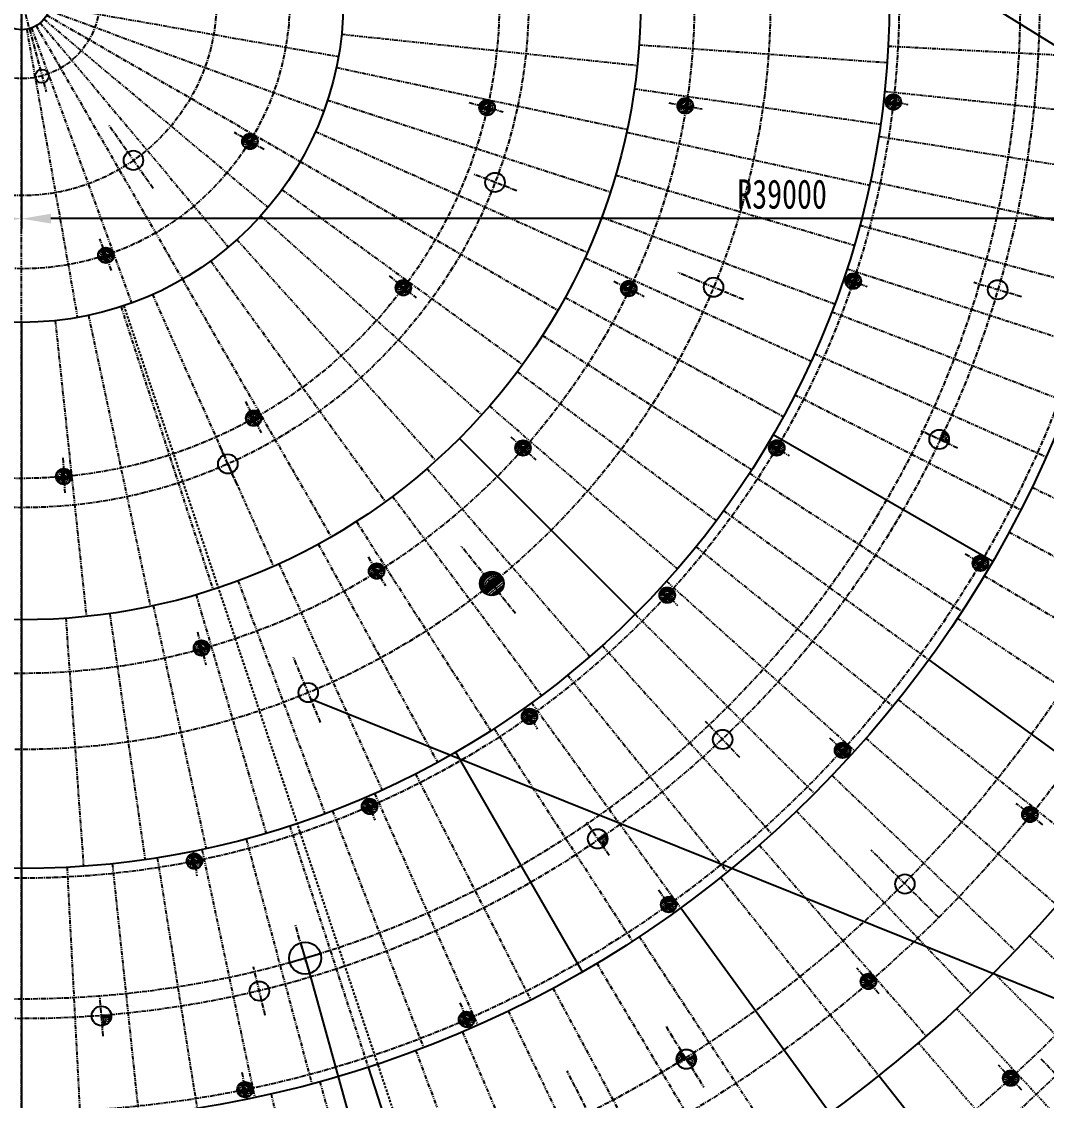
# Model space of a CAD drawing. Header units: inches. Extents: x 8 to 1207, y 9 to 860.
# Drawn here: x 345.6 to 450.7, y 174.7 to 285.3 of the extents above; entities that cross this region are included whole.
import ezdxf

# ---------------------------------------------------------------- set-up
doc = ezdxf.new("R2010")
doc.units = ezdxf.units.IN
doc.header["$MEASUREMENT"] = 0
for name, pattern in [('HIDDEN', [0.375, 0.25, -0.125]), ('LICENT1', [0.59, 0.5, -0.03, 0.03, -0.03]), ('LIDIVIDE', [0.65, 0.4, -0.05, 0.05, -0.05, 0.05, -0.05])]:
    doc.linetypes.add(name, pattern=pattern)
for name, color, linetype in [('1', 2, 'Continuous'), ('2', 1, 'Continuous'), ('3', 3, 'LICENT1')]:
    doc.layers.add(name, color=color, linetype=linetype)
doc.styles.add('HZ', font='NSimSun.ttf', dxfattribs={"width": 0.75})

msp = doc.modelspace()

# ---------------------------------------------------------------- linework, layer by layer
at = {"layer": '1', "linetype": 'Continuous'}
for p, q in [((345.56, 291.76), (345.56, 264.11)), ((554.79, 218.76), (443.01, 288.15)), ((345.56, 283.13), (345.56, 264.11)), ((498.55, 265.11), (348.56, 265.11)), ((375.21, 215.87), (501.99, 164.83)), ((374.99, 188.11), (402.63, 88.11))]:
    msp.add_line(p, q, dxfattribs=at)
at = {"layer": '1', "linetype": 'LIDIVIDE'}
for p, q in [((348.51, 286.95), (378.06, 281.74)), ((347.86, 285.54), (370.84, 266.26)), ((348.16, 285.97), (374.14, 270.97)), ((348.38, 286.44), (376.57, 276.18)), ((346.08, 284.51), (351.29, 254.97)), ((346.58, 284.65), (356.84, 256.46)), ((347.06, 284.87), (362.06, 258.89)), ((347.49, 285.17), (366.77, 262.19)), ((378.38, 284.02), (408.71, 280.83)), ((408.9, 282.94), (434.33, 281.12)), ((434.44, 282.81), (460.4, 281.45)), ((377.84, 280.61), (407.67, 274.27)), ((408.41, 278.43), (433.65, 274.8)), ((434.07, 278.17), (459.93, 275.45)), ((376.94, 277.27), (405.95, 267.85)), ((375.71, 274.05), (403.57, 261.64)), ((407.61, 273.97), (432.52, 268.55)), ((433.46, 273.55), (459.14, 269.48)), ((374.14, 270.97), (400.55, 255.72)), ((406.49, 269.58), (430.95, 262.39)), ((432.61, 268.96), (458.05, 263.56)), ((372.26, 268.07), (396.93, 250.14)), ((370.08, 265.39), (392.75, 244.98)), ((405.05, 265.28), (428.95, 256.37)), ((431.53, 264.43), (456.64, 257.7)), ((367.64, 262.95), (388.05, 240.28)), ((364.96, 260.77), (382.88, 236.1)), ((403.32, 261.09), (426.52, 250.5)), ((362.06, 258.89), (377.31, 232.48)), ((430.2, 259.97), (454.93, 251.93)), ((358.98, 257.32), (371.39, 229.46)), ((401.29, 257.04), (423.67, 244.82)), ((355.76, 256.08), (365.18, 227.08)), ((428.65, 255.57), (452.92, 246.26)), ((349.01, 254.65), (352.2, 224.32)), ((352.42, 255.19), (358.76, 225.36)), ((398.98, 253.14), (420.43, 239.35)), ((426.86, 251.27), (450.62, 240.69)), ((396.39, 249.41), (416.81, 234.13)), ((424.86, 247.06), (448.02, 235.26)), ((393.55, 245.89), (412.82, 229.19)), ((387.14, 239.48), (403.84, 220.21)), ((420.2, 239), (442.01, 224.84)), ((449.17, 237.57), (472.59, 226.29)), ((383.61, 236.63), (398.89, 216.22)), ((417.56, 235.16), (438.6, 219.87)), ((379.89, 234.05), (393.68, 212.6)), ((446.83, 232.97), (469.72, 220.65)), ((375.99, 231.74), (388.21, 209.36)), ((414.72, 231.46), (434.93, 215.1)), ((371.94, 229.71), (382.53, 206.51)), ((367.75, 227.97), (376.66, 204.08)), ((411.7, 227.92), (431.02, 210.52)), ((444.28, 228.49), (466.6, 215.15)), ((363.45, 226.54), (370.63, 202.07)), ((354.6, 224.62), (358.22, 199.37)), ((359.06, 225.42), (364.48, 200.5)), ((350.09, 224.13), (351.91, 198.7)), ((408.49, 224.54), (426.88, 206.15)), ((441.53, 224.12), (463.23, 209.79)), ((405.11, 221.33), (422.51, 202.01)), ((401.57, 218.3), (417.93, 198.1)), ((435.47, 215.77), (455.8, 199.56)), ((397.87, 215.47), (413.15, 194.43)), ((394.03, 212.83), (408.19, 191.02)), ((432.16, 211.81), (451.74, 194.7)), ((385.96, 208.17), (397.77, 185)), ((428.68, 208), (447.47, 190.03)), ((381.76, 206.16), (392.33, 182.41)), ((377.45, 204.38), (386.77, 180.11)), ((425.03, 204.35), (443, 185.55)), ((373.06, 202.82), (381.1, 178.1)), ((368.59, 201.5), (375.32, 176.39)), ((364.06, 200.41), (369.47, 174.98)), ((421.22, 200.87), (438.33, 181.29)), ((359.48, 199.56), (363.55, 173.88)), ((350.22, 198.59), (351.58, 172.63)), ((354.86, 198.96), (357.58, 173.1)), ((417.26, 197.56), (433.47, 177.23)), ((408.91, 191.49), (423.23, 169.79)), ((404.54, 188.75), (417.88, 166.43)), ((400.05, 186.2), (412.37, 163.31)), ((395.45, 183.86), (406.74, 160.43)), ((390.76, 181.72), (400.97, 157.82)), ((385.97, 179.8), (395.1, 155.46)), ((376.15, 176.61), (383.07, 151.55)), ((371.15, 175.35), (376.93, 150))]:
    msp.add_line(p, q, dxfattribs=at)
at = {"layer": '1', "linetype": 'LICENT1'}
for p, q in [((434.53, 277.74), (434.97, 277.19)), ((434.64, 277.8), (434.99, 277.37)), ((434.77, 277.84), (435.01, 277.54)), ((434.91, 277.86), (435.03, 277.72)), ((435.03, 277.72), (435.63, 276.97)), ((435.07, 277.86), (435.76, 277.01)), ((435.28, 277.8), (435.75, 277.22)), ((392.51, 276.64), (393.15, 275.85)), ((392.55, 276.79), (392.63, 276.7)), ((392.62, 276.91), (392.83, 276.64)), ((392.63, 276.7), (393.19, 276)), ((392.69, 277.02), (393.04, 276.59)), ((392.78, 277.11), (393.24, 276.53)), ((392.83, 276.64), (393.23, 276.15)), ((392.88, 277.18), (393.34, 276.62)), ((392.99, 277.24), (393.37, 276.77)), ((393.04, 276.59), (393.27, 276.31)), ((393.12, 277.28), (393.41, 276.93)), ((393.26, 277.3), (393.44, 277.08)), ((393.34, 276.62), (393.45, 276.48)), ((393.37, 276.77), (393.65, 276.42)), ((393.41, 276.93), (393.86, 276.37)), ((393.43, 277.29), (393.48, 277.24)), ((393.44, 277.08), (394.06, 276.31)), ((393.48, 277.24), (394.1, 276.47)), ((393.65, 277.22), (394.08, 276.69)), ((412.82, 276.63), (413.35, 275.92)), ((412.83, 276.82), (412.84, 276.82)), ((412.84, 276.82), (413.49, 275.94)), ((412.88, 276.97), (413.02, 276.78)), ((412.94, 277.1), (413.2, 276.75)), ((413.02, 277.2), (413.38, 276.72)), ((413.02, 276.78), (413.52, 276.11)), ((413.11, 277.29), (413.56, 276.69)), ((413.2, 276.75), (413.55, 276.28)), ((413.21, 277.36), (413.63, 276.8)), ((413.32, 277.42), (413.65, 276.98)), ((413.38, 276.72), (413.57, 276.46)), ((413.45, 277.46), (413.68, 277.15)), ((413.56, 276.69), (413.6, 276.63)), ((413.59, 277.48), (413.7, 277.33)), ((413.6, 276.63), (414.06, 276.01)), ((413.63, 276.8), (413.74, 276.65)), ((413.65, 276.98), (413.92, 276.62)), ((413.68, 277.15), (414.1, 276.59)), ((413.7, 277.33), (414.28, 276.56)), ((413.74, 276.65), (414.16, 276.09)), ((413.76, 277.46), (414.41, 276.59)), ((413.92, 276.62), (414.25, 276.18)), ((413.96, 277.4), (414.41, 276.81)), ((414.1, 276.59), (414.32, 276.29)), ((434.17, 277.18), (434.18, 277.18)), ((434.17, 276.99), (434.73, 276.3)), ((434.18, 277.18), (434.87, 276.32)), ((434.21, 277.34), (434.36, 277.15)), ((434.27, 277.46), (434.54, 277.12)), ((434.27, 276.66), (434.43, 276.47)), ((434.34, 277.57), (434.72, 277.1)), ((434.36, 277.15), (434.89, 276.5)), ((434.43, 277.66), (434.91, 277.07)), ((434.54, 277.12), (434.91, 276.67)), ((434.72, 277.1), (434.93, 276.84)), ((434.91, 277.07), (434.95, 277.02)), ((434.91, 276.67), (435.21, 276.3)), ((434.93, 276.84), (435.33, 276.35)), ((434.95, 277.02), (435.44, 276.42)), ((434.97, 277.19), (435.09, 277.05)), ((434.99, 277.37), (435.27, 277.02)), ((435.01, 277.54), (435.45, 277)), ((435.09, 277.05), (435.53, 276.5)), ((435.27, 277.02), (435.61, 276.6)), ((435.45, 277), (435.68, 276.71)), ((435.63, 276.97), (435.73, 276.85)), ((392.5, 276.45), (393.09, 275.73)), ((392.58, 276.16), (392.82, 275.87)), ((393.15, 275.85), (393.27, 275.7)), ((393.19, 276), (393.43, 275.71)), ((393.23, 276.15), (393.56, 275.75)), ((393.24, 276.53), (393.3, 276.46)), ((393.27, 276.31), (393.68, 275.8)), ((393.3, 276.46), (393.78, 275.86)), ((393.45, 276.48), (393.88, 275.95)), ((393.65, 276.42), (393.96, 276.05)), ((393.86, 276.37), (394.03, 276.16)), ((394.06, 276.31), (394.08, 276.3)), ((412.91, 276.3), (413.06, 276.1)), ((413.49, 275.94), (413.54, 275.88)), ((413.52, 276.11), (413.69, 275.88)), ((413.55, 276.28), (413.83, 275.91)), ((413.57, 276.46), (413.95, 275.95)), ((414.28, 276.56), (414.38, 276.43)), ((434.87, 276.32), (434.92, 276.27)), ((434.89, 276.5), (435.07, 276.27)), ((368.25, 273.36), (368.51, 272.37)), ((368.34, 273.51), (368.38, 273.37)), ((368.38, 273.37), (368.63, 272.43)), ((368.44, 273.62), (368.53, 273.28)), ((368.53, 273.28), (368.72, 272.58)), ((368.55, 273.7), (368.68, 273.19)), ((368.66, 273.76), (368.83, 273.11)), ((368.78, 273.8), (368.98, 273.04)), ((368.9, 273.82), (369.07, 273.19)), ((369.03, 273.82), (369.16, 273.34)), ((369.16, 273.34), (369.29, 272.84)), ((369.17, 273.8), (369.25, 273.49)), ((369.25, 273.49), (369.45, 272.75)), ((369.31, 273.75), (369.34, 273.65)), ((369.34, 273.65), (369.6, 272.66)), ((369.46, 273.66), (369.71, 272.72)), ((369.64, 273.46), (369.77, 272.98)), ((368.18, 273.13), (368.34, 272.54)), ((368.63, 272.43), (368.67, 272.29)), ((368.68, 273.19), (368.8, 272.73)), ((368.72, 272.58), (368.81, 272.24)), ((368.8, 272.73), (368.94, 272.23)), ((368.83, 273.11), (368.89, 272.89)), ((368.89, 272.89), (369.07, 272.23)), ((368.98, 273.04), (368.99, 273.02)), ((368.99, 273.02), (369.19, 272.25)), ((369.07, 273.19), (369.14, 272.93)), ((369.14, 272.93), (369.31, 272.3)), ((369.29, 272.84), (369.42, 272.36)), ((369.45, 272.75), (369.53, 272.45)), ((369.6, 272.66), (369.63, 272.56)), ((353.67, 261.94), (353.41, 261.39)), ((353.87, 262.08), (353.44, 261.15)), ((353.56, 261.12), (353.5, 260.99)), ((353.98, 262), (353.56, 261.12)), ((353.73, 261.18), (353.58, 260.86)), ((353.89, 261.24), (353.67, 260.76)), ((354.04, 261.84), (353.73, 261.18)), ((354.06, 261.3), (353.77, 260.68)), ((354.22, 261.34), (353.88, 260.62)), ((354.1, 261.67), (353.89, 261.24)), ((354.04, 262.13), (353.98, 262)), ((354.28, 261.17), (354, 260.58)), ((354.18, 262.15), (354.04, 261.84)), ((354.16, 261.5), (354.06, 261.3)), ((354.32, 262.14), (354.1, 261.67)), ((354.44, 262.12), (354.16, 261.5)), ((354.23, 261.36), (354.22, 261.34)), ((354.56, 262.07), (354.23, 261.36)), ((354.39, 261.42), (354.28, 261.17)), ((354.56, 261.48), (354.34, 261.01)), ((354.67, 262.01), (354.39, 261.42)), ((354.72, 261.54), (354.4, 260.84)), ((354.89, 261.6), (354.46, 260.67)), ((354.77, 261.93), (354.56, 261.48)), ((354.99, 261.52), (354.58, 260.64)), ((354.86, 261.82), (354.72, 261.54)), ((355.01, 261.26), (354.8, 260.8)), ((354.94, 261.7), (354.89, 261.6)), ((354.34, 261.01), (354.13, 260.56)), ((354.4, 260.84), (354.26, 260.55)), ((354.46, 260.67), (354.41, 260.58)), ((430.1, 258.98), (430.1, 258.97)), ((430.1, 258.97), (430.6, 258)), ((430.17, 259.12), (430.27, 258.91)), ((430.25, 259.24), (430.45, 258.85)), ((430.27, 258.91), (430.66, 258.16)), ((430.34, 259.33), (430.62, 258.79)), ((430.45, 259.4), (430.79, 258.72)), ((430.56, 259.45), (430.88, 258.83)), ((430.68, 259.49), (430.93, 259)), ((430.82, 259.5), (430.99, 259.16)), ((430.93, 259), (431.14, 258.6)), ((430.96, 259.5), (431.04, 259.33)), ((430.99, 259.16), (431.31, 258.54)), ((431.04, 259.33), (431.48, 258.47)), ((431.12, 259.46), (431.62, 258.48)), ((431.31, 259.36), (431.65, 258.7)), ((383.91, 258.02), (384.01, 257.65)), ((383.96, 258.31), (384.21, 257.41)), ((384.05, 258.48), (384.31, 257.5)), ((384.15, 258.6), (384.18, 258.49)), ((384.18, 258.49), (384.41, 257.62)), ((384.25, 258.69), (384.34, 258.35)), ((384.34, 258.35), (384.51, 257.74)), ((384.36, 258.75), (384.51, 258.22)), ((384.48, 258.8), (384.67, 258.09)), ((384.51, 258.22), (384.6, 257.87)), ((384.6, 258.82), (384.79, 258.12)), ((384.6, 257.87), (384.77, 257.23)), ((384.67, 258.09), (384.7, 257.99)), ((384.7, 257.99), (384.9, 257.25)), ((384.73, 258.83), (384.89, 258.25)), ((384.79, 258.12), (384.84, 257.95)), ((384.84, 257.95), (385.01, 257.29)), ((384.86, 258.82), (384.98, 258.37)), ((384.89, 258.25), (385, 257.82)), ((384.98, 258.37), (385.17, 257.68)), ((385, 258.78), (385.08, 258.5)), ((385, 257.82), (385.13, 257.35)), ((385.08, 258.5), (385.33, 257.55)), ((385.15, 258.7), (385.17, 258.63)), ((385.17, 258.63), (385.43, 257.67)), ((385.32, 258.55), (385.5, 257.89)), ((407.04, 258.12), (407.35, 257.29)), ((407.04, 257.78), (407.12, 257.55)), ((407.11, 258.3), (407.11, 258.29)), ((407.11, 258.29), (407.49, 257.27)), ((407.19, 258.43), (407.28, 258.21)), ((407.28, 258.21), (407.57, 257.42)), ((407.29, 258.54), (407.44, 258.13)), ((407.39, 258.61), (407.6, 258.05)), ((407.44, 258.13), (407.64, 257.58)), ((407.5, 258.67), (407.77, 257.97)), ((407.6, 258.05), (407.72, 257.74)), ((407.62, 258.71), (407.87, 258.06)), ((407.75, 258.74), (407.94, 258.22)), ((407.77, 257.97), (407.79, 257.9)), ((407.79, 257.9), (408.06, 257.18)), ((407.87, 258.06), (407.93, 257.88)), ((407.88, 258.74), (408.01, 258.38)), ((407.93, 257.88), (408.18, 257.22)), ((407.94, 258.22), (408.09, 257.8)), ((408.01, 258.38), (408.26, 257.72)), ((408.02, 258.71), (408.09, 258.54)), ((408.09, 258.54), (408.42, 257.64)), ((408.09, 257.8), (408.29, 257.29)), ((408.18, 258.65), (408.56, 257.63)), ((408.36, 258.53), (408.61, 257.84)), ((430.05, 258.8), (430.46, 258.01)), ((430.09, 258.46), (430.2, 258.23)), ((430.45, 258.85), (430.71, 258.33)), ((430.6, 258), (430.63, 257.93)), ((430.62, 258.79), (430.77, 258.5)), ((430.66, 258.16), (430.79, 257.91)), ((430.71, 258.33), (430.93, 257.91)), ((430.77, 258.5), (431.06, 257.93)), ((430.79, 258.72), (430.82, 258.66)), ((430.82, 258.66), (431.17, 257.97)), ((430.88, 258.83), (430.96, 258.66)), ((430.96, 258.66), (431.28, 258.03)), ((431.14, 258.6), (431.38, 258.11)), ((431.31, 258.54), (431.48, 258.21)), ((431.48, 258.47), (431.55, 258.33)), ((384.31, 257.5), (384.36, 257.31)), ((384.41, 257.62), (384.51, 257.26)), ((384.51, 257.74), (384.64, 257.23)), ((385.17, 257.68), (385.24, 257.43)), ((385.33, 257.55), (385.34, 257.53)), ((407.49, 257.27), (407.52, 257.2)), ((407.57, 257.42), (407.67, 257.15)), ((407.64, 257.58), (407.81, 257.14)), ((407.72, 257.74), (407.94, 257.15)), ((408.26, 257.72), (408.39, 257.37)), ((408.42, 257.64), (408.48, 257.49)), ((368.62, 244.96), (368.56, 244.58)), ((368.78, 245.21), (368.64, 244.29)), ((368.93, 245.33), (368.77, 244.32)), ((369.05, 245.28), (368.91, 244.4)), ((369.07, 245.4), (369.05, 245.28)), ((369.15, 245.1), (369.05, 244.47)), ((369.19, 244.55), (369.08, 243.9)), ((369.2, 245.43), (369.15, 245.1)), ((369.24, 244.91), (369.19, 244.55)), ((369.32, 244.62), (369.2, 243.86)), ((369.33, 245.45), (369.24, 244.91)), ((369.34, 244.72), (369.32, 244.62)), ((369.44, 244.53), (369.33, 243.85)), ((369.45, 245.44), (369.34, 244.72)), ((369.46, 244.7), (369.44, 244.53)), ((369.58, 245.42), (369.46, 244.7)), ((369.6, 244.78), (369.53, 244.34)), ((369.7, 245.37), (369.6, 244.78)), ((369.74, 244.85), (369.63, 244.15)), ((369.88, 244.93), (369.73, 243.96)), ((369.81, 245.31), (369.74, 244.85)), ((370.02, 245.01), (369.86, 244.03)), ((369.92, 245.21), (369.88, 244.93)), ((370.03, 245.08), (370.02, 245.01)), ((370.12, 244.87), (370.02, 244.2)), ((368.77, 244.32), (368.74, 244.14)), ((368.91, 244.4), (368.85, 244.03)), ((369.05, 244.47), (368.97, 243.95)), ((369.53, 244.34), (369.46, 243.86)), ((369.63, 244.15), (369.59, 243.88)), ((369.73, 243.96), (369.72, 243.94)), ((396.64, 242.32), (396.67, 241.88)), ((396.76, 242.36), (396.8, 241.76)), ((396.88, 242.39), (396.93, 241.63)), ((397.01, 242.39), (397.06, 241.7)), ((397.13, 242.38), (397.17, 241.83)), ((397.26, 242.34), (397.29, 241.96)), ((422.64, 242.31), (422.8, 241.73)), ((422.76, 242.36), (422.95, 241.63)), ((422.88, 242.39), (423.06, 241.71)), ((423.01, 242.4), (423.15, 241.87)), ((423.14, 242.39), (423.24, 242.02)), ((423.28, 242.35), (423.33, 242.17)), ((439.67, 242.58), (439.71, 242.45)), ((439.75, 242.74), (439.87, 242.37)), ((439.83, 242.91), (440.02, 242.3)), ((439.9, 243.07), (440.18, 242.22)), ((439.98, 243.24), (440.33, 242.15)), ((440.06, 243.39), (440.49, 242.08)), ((440.22, 243.3), (440.6, 242.14)), ((440.41, 243.14), (440.65, 242.38)), ((396.18, 241.66), (396.2, 241.41)), ((396.28, 241.99), (396.35, 241.1)), ((396.4, 242.14), (396.4, 242.13)), ((396.4, 242.13), (396.48, 241.04)), ((396.52, 242.25), (396.53, 242.01)), ((396.53, 242.01), (396.59, 241.17)), ((396.67, 241.88), (396.71, 241.3)), ((396.71, 241.3), (396.74, 240.83)), ((396.8, 241.76), (396.82, 241.43)), ((396.82, 241.43), (396.87, 240.8)), ((396.93, 241.63), (396.94, 241.56)), ((396.94, 241.56), (396.99, 240.79)), ((397.06, 241.7), (397.07, 241.51)), ((397.07, 241.51), (397.12, 240.81)), ((397.17, 241.83), (397.2, 241.38)), ((397.2, 241.38), (397.24, 240.84)), ((397.29, 241.96), (397.34, 241.26)), ((397.34, 241.26), (397.36, 240.89)), ((397.39, 242.28), (397.4, 242.09)), ((397.4, 242.09), (397.47, 241.13)), ((397.52, 242.18), (397.6, 241.09)), ((397.66, 242.01), (397.71, 241.28)), ((422.21, 241.51), (422.27, 241.28)), ((422.25, 241.86), (422.48, 241)), ((422.33, 242.03), (422.33, 242.02)), ((422.33, 242.02), (422.61, 240.96)), ((422.42, 242.15), (422.49, 241.92)), ((422.49, 241.92), (422.7, 241.11)), ((422.53, 242.24), (422.64, 241.83)), ((422.64, 241.83), (422.79, 241.26)), ((422.79, 241.26), (422.92, 240.8)), ((422.8, 241.73), (422.88, 241.41)), ((422.88, 241.41), (423.05, 240.8)), ((422.95, 241.63), (422.97, 241.56)), ((422.97, 241.56), (423.17, 240.82)), ((423.06, 241.71), (423.11, 241.53)), ((423.11, 241.53), (423.29, 240.85)), ((423.15, 241.87), (423.26, 241.44)), ((423.24, 242.02), (423.42, 241.34)), ((423.26, 241.44), (423.41, 240.91)), ((423.33, 242.17), (423.57, 241.24)), ((423.42, 241.34), (423.51, 240.98)), ((423.43, 242.28), (423.71, 241.22)), ((423.57, 241.24), (423.62, 241.09)), ((423.59, 242.14), (423.78, 241.43)), ((396.48, 241.04), (396.48, 240.97)), ((396.59, 241.17), (396.61, 240.88)), ((397.47, 241.13), (397.48, 240.97)), ((422.61, 240.96), (422.63, 240.89)), ((422.7, 241.11), (422.78, 240.83)), ((349.59, 239.42), (349.08, 238.64)), ((349.34, 239.26), (349.13, 238.93)), ((349.77, 239.46), (349.22, 238.61)), ((349.86, 239.38), (349.37, 238.62)), ((349.87, 239.16), (349.53, 238.64)), ((349.92, 239.47), (349.86, 239.38)), ((350.06, 239.45), (349.87, 239.16)), ((350.18, 239.41), (349.88, 238.95)), ((350.3, 239.36), (349.89, 238.74)), ((350.4, 239.28), (350, 238.67)), ((350.49, 239.2), (350.16, 238.69)), ((350.57, 239.09), (350.32, 238.7)), ((349.22, 238.61), (349.11, 238.45)), ((349.37, 238.62), (349.17, 238.31)), ((349.53, 238.64), (349.24, 238.19)), ((349.69, 238.65), (349.33, 238.1)), ((349.84, 238.66), (349.42, 238.02)), ((349.91, 238.53), (349.53, 237.95)), ((349.92, 238.31), (349.65, 237.91)), ((349.88, 238.95), (349.69, 238.65)), ((349.93, 238.1), (349.78, 237.88)), ((349.89, 238.74), (349.84, 238.66)), ((350, 238.67), (349.91, 238.53)), ((350.16, 238.69), (349.92, 238.31)), ((350.32, 238.7), (349.93, 238.1)), ((349.94, 237.89), (349.93, 237.87)), ((350.48, 238.72), (349.94, 237.89)), ((350.64, 238.73), (350.1, 237.9)), ((350.68, 238.57), (350.3, 237.99)), ((350.63, 238.96), (350.48, 238.72)), ((350.67, 238.79), (350.64, 238.73)), ((443.22, 230.2), (443.22, 230.19)), ((443.22, 230.19), (443.5, 229.13)), ((443.31, 230.33), (443.37, 230.1)), ((443.42, 230.42), (443.53, 230)), ((443.53, 230.49), (443.68, 229.9)), ((443.64, 230.53), (443.84, 229.8)), ((443.77, 230.56), (443.95, 229.89)), ((443.89, 230.57), (444.04, 230.04)), ((444.03, 230.56), (444.12, 230.19)), ((444.12, 230.19), (444.31, 229.51)), ((444.16, 230.52), (444.21, 230.34)), ((444.21, 230.34), (444.46, 229.42)), ((444.31, 230.45), (444.6, 229.4)), ((444.48, 230.31), (444.67, 229.6)), ((381.22, 229.25), (381.17, 229.01)), ((381.42, 229.54), (381.23, 228.67)), ((381.57, 229.65), (381.33, 228.58)), ((381.66, 229.49), (381.48, 228.67)), ((381.57, 229.66), (381.57, 229.65)), ((381.75, 229.33), (381.63, 228.76)), ((381.71, 229.72), (381.66, 229.49)), ((381.85, 229.76), (381.75, 229.33)), ((381.85, 229.17), (381.78, 228.85)), ((381.98, 229.77), (381.85, 229.17)), ((381.94, 229.02), (381.93, 228.95)), ((382.1, 229.75), (381.94, 229.02)), ((382.07, 229.04), (382.03, 228.86)), ((382.22, 229.72), (382.07, 229.04)), ((382.22, 229.14), (382.13, 228.7)), ((382.34, 229.68), (382.22, 229.14)), ((382.37, 229.23), (382.22, 228.54)), ((382.52, 229.33), (382.32, 228.39)), ((382.45, 229.6), (382.37, 229.23)), ((382.66, 229.37), (382.43, 228.31)), ((382.56, 229.51), (382.52, 229.33)), ((382.74, 229.18), (382.59, 228.45)), ((443.1, 229.69), (443.16, 229.45)), ((443.13, 230.03), (443.36, 229.17)), ((443.37, 230.1), (443.59, 229.28)), ((443.5, 229.13), (443.52, 229.06)), ((443.53, 230), (443.68, 229.43)), ((443.59, 229.28), (443.67, 229.01)), ((443.68, 229.9), (443.77, 229.59)), ((443.68, 229.43), (443.8, 228.98)), ((443.77, 229.59), (443.93, 228.97)), ((443.84, 229.8), (443.86, 229.74)), ((443.86, 229.74), (444.06, 228.99)), ((443.95, 229.89), (444, 229.71)), ((444, 229.71), (444.18, 229.03)), ((444.04, 230.04), (444.15, 229.61)), ((444.15, 229.61), (444.29, 229.08)), ((444.31, 229.51), (444.4, 229.16)), ((444.46, 229.42), (444.5, 229.26)), ((381.33, 228.58), (381.32, 228.5)), ((381.48, 228.67), (381.42, 228.39)), ((381.63, 228.76), (381.53, 228.3)), ((381.78, 228.85), (381.64, 228.24)), ((381.93, 228.95), (381.76, 228.19)), ((382.03, 228.86), (381.88, 228.17)), ((382.13, 228.7), (382.01, 228.17)), ((382.22, 228.54), (382.14, 228.18)), ((382.32, 228.39), (382.28, 228.23)), ((392.59, 227.96), (393.27, 227.29)), ((392.61, 228.06), (393.33, 227.34)), ((392.65, 228.15), (393.4, 227.39)), ((392.68, 228.24), (393.47, 227.45)), ((392.73, 228.32), (393.54, 227.5)), ((392.78, 228.39), (393.61, 227.56)), ((392.83, 228.47), (393.68, 227.61)), ((392.89, 228.53), (393.75, 227.67)), ((392.95, 228.59), (393.53, 228.01)), ((393.01, 228.65), (393.02, 228.65)), ((393.02, 228.65), (393.88, 227.78)), ((393.08, 228.7), (393.95, 227.84)), ((393.16, 228.75), (394.02, 227.89)), ((393.24, 228.8), (394.09, 227.95)), ((393.33, 228.83), (394.16, 228)), ((393.42, 228.87), (394.23, 228.06)), ((393.51, 228.89), (394.29, 228.11)), ((393.53, 228.01), (393.82, 227.72)), ((393.62, 228.91), (394.36, 228.17)), ((393.73, 228.92), (394.43, 228.23)), ((393.86, 228.92), (394.5, 228.28)), ((394, 228.9), (394.56, 228.34)), ((394.09, 227.95), (394.88, 227.15)), ((394.16, 228.86), (394.63, 228.4)), ((394.16, 228), (394.92, 227.24)), ((394.23, 228.06), (394.95, 227.33)), ((394.29, 228.11), (394.98, 227.43)), ((394.36, 228.17), (395, 227.53)), ((394.39, 228.76), (394.7, 228.45)), ((394.43, 228.23), (395.01, 227.65)), ((394.5, 228.28), (395.01, 227.77)), ((394.56, 228.34), (394.99, 227.91)), ((394.63, 228.4), (394.95, 228.08)), ((394.7, 228.45), (394.85, 228.3)), ((392.56, 227.74), (393.13, 227.18)), ((392.56, 227.62), (393.06, 227.12)), ((392.57, 227.86), (393.2, 227.23)), ((392.58, 227.48), (392.99, 227.07)), ((392.62, 227.31), (392.92, 227.01)), ((392.72, 227.09), (392.85, 226.96)), ((392.85, 226.96), (393.17, 226.63)), ((392.92, 227.01), (393.4, 226.53)), ((392.99, 227.07), (393.56, 226.49)), ((393.06, 227.12), (393.7, 226.48)), ((393.13, 227.18), (393.83, 226.47)), ((393.2, 227.23), (393.94, 226.48)), ((393.27, 227.29), (394.05, 226.5)), ((393.33, 227.34), (394.15, 226.53)), ((393.4, 227.39), (394.24, 226.56)), ((393.47, 227.45), (394.32, 226.6)), ((393.54, 227.5), (394.4, 226.64)), ((393.61, 227.56), (394.48, 226.69)), ((393.68, 227.61), (394.55, 226.74)), ((393.75, 227.67), (394.05, 227.37)), ((393.82, 227.72), (394.68, 226.86)), ((393.88, 227.78), (394.74, 226.93)), ((393.95, 227.84), (394.79, 227)), ((394.02, 227.89), (394.84, 227.07)), ((394.05, 227.37), (394.62, 226.8)), ((411.09, 226.91), (411.13, 226.02)), ((411.2, 227.06), (411.2, 227.05)), ((411.2, 227.05), (411.26, 225.96)), ((411.32, 227.16), (411.34, 226.92)), ((411.34, 226.92), (411.38, 226.08)), ((411.44, 227.23), (411.47, 226.8)), ((411.57, 227.27), (411.6, 226.67)), ((411.69, 227.3), (411.73, 226.54)), ((411.82, 227.3), (411.85, 226.6)), ((411.94, 227.28), (411.97, 226.73)), ((412.07, 227.24), (412.09, 226.86)), ((412.09, 226.86), (412.13, 226.16)), ((412.2, 227.18), (412.21, 226.99)), ((412.21, 226.99), (412.26, 226.03)), ((412.33, 227.08), (412.39, 225.99)), ((412.46, 226.91), (412.5, 226.17)), ((410.98, 226.58), (410.99, 226.34)), ((411.26, 225.96), (411.26, 225.88)), ((411.38, 226.08), (411.39, 225.8)), ((411.47, 226.8), (411.5, 226.21)), ((411.5, 226.21), (411.52, 225.74)), ((411.6, 226.67), (411.62, 226.34)), ((411.62, 226.34), (411.65, 225.71)), ((411.73, 226.54), (411.73, 226.47)), ((411.73, 226.47), (411.78, 225.7)), ((411.85, 226.6), (411.86, 226.41)), ((411.86, 226.41), (411.9, 225.71)), ((411.97, 226.73), (411.99, 226.29)), ((411.99, 226.29), (412.02, 225.74)), ((412.13, 226.16), (412.15, 225.79)), ((412.26, 226.03), (412.27, 225.87)), ((363.64, 221.79), (363.22, 221.01)), ((363.38, 221.56), (363.26, 221.35)), ((363.82, 221.84), (363.29, 220.88)), ((363.86, 221.67), (363.46, 220.93)), ((363.91, 221.49), (363.63, 220.98)), ((363.95, 221.31), (363.8, 221.02)), ((363.82, 221.85), (363.82, 221.84)), ((363.98, 221.88), (363.86, 221.67)), ((364.12, 221.87), (363.91, 221.49)), ((364.24, 221.84), (363.95, 221.31)), ((364.36, 221.8), (364, 221.13)), ((364.47, 221.73), (364.13, 221.12)), ((364.64, 221.27), (364.18, 220.42)), ((364.79, 221.28), (364.26, 220.32)), ((364.57, 221.65), (364.3, 221.17)), ((364.66, 221.55), (364.47, 221.22)), ((364.73, 221.43), (364.64, 221.27)), ((363.29, 220.88), (363.26, 220.82)), ((363.46, 220.93), (363.32, 220.68)), ((363.63, 220.98), (363.4, 220.56)), ((363.8, 221.02), (363.49, 220.47)), ((363.97, 221.07), (363.6, 220.39)), ((364.04, 220.96), (363.71, 220.34)), ((364.09, 220.78), (363.83, 220.3)), ((364.14, 220.6), (363.96, 220.28)), ((364, 221.13), (363.97, 221.07)), ((364.13, 221.12), (364.04, 220.96)), ((364.3, 221.17), (364.09, 220.78)), ((364.18, 220.42), (364.1, 220.28)), ((364.47, 221.22), (364.14, 220.6)), ((364.81, 221.06), (364.46, 220.41)), ((397.21, 214.72), (397.04, 213.64)), ((397.21, 214.73), (397.21, 214.72)), ((397.35, 214.81), (397.31, 214.57)), ((397.48, 214.85), (397.41, 214.42)), ((397.61, 214.86), (397.52, 214.27)), ((397.74, 214.86), (397.62, 214.12)), ((397.86, 214.84), (397.75, 214.15)), ((397.98, 214.8), (397.89, 214.25)), ((398.09, 214.73), (398.04, 214.35)), ((398.21, 214.64), (398.18, 214.46)), ((396.89, 214.31), (396.85, 214.07)), ((397.06, 214.61), (396.92, 213.73)), ((397.04, 213.64), (397.02, 213.57)), ((397.18, 213.74), (397.13, 213.46)), ((397.31, 214.57), (397.18, 213.74)), ((397.32, 213.84), (397.25, 213.38)), ((397.41, 214.42), (397.32, 213.84)), ((397.46, 213.94), (397.36, 213.32)), ((397.52, 214.27), (397.46, 213.94)), ((397.61, 214.05), (397.49, 213.28)), ((397.62, 214.12), (397.61, 214.05)), ((397.72, 213.96), (397.61, 213.27)), ((397.75, 214.15), (397.72, 213.96)), ((397.82, 213.81), (397.74, 213.27)), ((397.89, 214.25), (397.82, 213.81)), ((397.93, 213.66), (397.87, 213.3)), ((398.04, 214.35), (397.93, 213.66)), ((398.18, 214.46), (398.03, 213.51)), ((398.31, 214.51), (398.14, 213.44)), ((398.41, 214.32), (398.29, 213.59)), ((398.03, 213.51), (398, 213.35)), ((429.42, 211.32), (429.44, 210.89)), ((429.54, 211.36), (429.57, 210.76)), ((429.66, 211.39), (429.7, 210.63)), ((429.79, 211.39), (429.83, 210.69)), ((429.91, 211.37), (429.94, 210.82)), ((430.04, 211.33), (430.06, 210.95)), ((428.95, 210.67), (428.96, 210.42)), ((429.06, 211), (429.1, 210.11)), ((429.18, 211.15), (429.18, 211.14)), ((429.18, 211.14), (429.23, 210.05)), ((429.3, 211.25), (429.31, 211.01)), ((429.31, 211.01), (429.35, 210.17)), ((429.44, 210.89), (429.47, 210.3)), ((429.47, 210.3), (429.5, 209.83)), ((429.57, 210.76), (429.59, 210.43)), ((429.59, 210.43), (429.62, 209.8)), ((429.7, 210.63), (429.71, 210.56)), ((429.71, 210.56), (429.75, 209.79)), ((429.83, 210.69), (429.84, 210.5)), ((429.84, 210.5), (429.87, 209.8)), ((429.94, 210.82), (429.97, 210.38)), ((429.97, 210.38), (430, 209.83)), ((430.06, 210.95), (430.1, 210.25)), ((430.1, 210.25), (430.12, 209.88)), ((430.17, 211.27), (430.18, 211.08)), ((430.18, 211.08), (430.23, 210.12)), ((430.3, 211.17), (430.36, 210.07)), ((430.44, 211), (430.47, 210.26)), ((429.23, 210.05), (429.24, 209.97)), ((429.35, 210.17), (429.37, 209.88)), ((430.23, 210.12), (430.24, 209.96)), ((380.79, 205.49), (380.47, 204.66)), ((380.56, 205.24), (380.47, 205.01)), ((380.95, 205.57), (380.56, 204.55)), ((380.88, 204.69), (380.71, 204.25)), ((381.02, 205.4), (380.72, 204.62)), ((381.04, 204.76), (380.82, 204.17)), ((381.09, 205.23), (380.88, 204.69)), ((381.2, 204.83), (380.93, 204.11)), ((380.96, 205.58), (380.95, 205.57)), ((381.11, 205.63), (381.02, 205.4)), ((381.16, 205.06), (381.04, 204.76)), ((381.3, 204.72), (381.04, 204.07)), ((381.25, 205.64), (381.09, 205.23)), ((381.38, 205.63), (381.16, 205.06)), ((381.23, 204.89), (381.2, 204.83)), ((381.5, 205.6), (381.23, 204.89)), ((381.36, 204.9), (381.3, 204.72)), ((381.62, 205.55), (381.36, 204.9)), ((381.53, 204.97), (381.37, 204.55)), ((381.69, 205.04), (381.43, 204.38)), ((381.85, 205.11), (381.5, 204.21)), ((381.72, 205.48), (381.53, 204.97)), ((381.99, 205.14), (381.6, 204.12)), ((381.82, 205.4), (381.69, 205.04)), ((382.05, 204.93), (381.78, 204.24)), ((381.91, 205.29), (381.85, 205.11)), ((448.53, 204.69), (448.57, 204.34)), ((448.65, 204.75), (448.71, 204.23)), ((448.77, 204.79), (448.85, 204.12)), ((448.9, 204.81), (448.98, 204.03)), ((449.02, 204.82), (449.09, 204.16)), ((449.15, 204.8), (449.2, 204.3)), ((449.28, 204.76), (449.32, 204.44)), ((449.41, 204.69), (449.43, 204.58)), ((380.56, 204.55), (380.54, 204.48)), ((380.72, 204.62), (380.62, 204.35)), ((381.37, 204.55), (381.17, 204.04)), ((381.43, 204.38), (381.3, 204.04)), ((381.5, 204.21), (381.45, 204.06)), ((448.21, 204.24), (448.27, 203.64)), ((448.31, 204.46), (448.42, 203.44)), ((448.42, 204.59), (448.43, 204.45)), ((448.43, 204.45), (448.54, 203.49)), ((448.57, 204.34), (448.65, 203.62)), ((448.65, 203.62), (448.69, 203.27)), ((448.71, 204.23), (448.76, 203.76)), ((448.76, 203.76), (448.82, 203.23)), ((448.85, 204.12), (448.87, 203.89)), ((448.87, 203.89), (448.94, 203.22)), ((448.98, 204.03), (448.98, 204.01)), ((448.98, 204.01), (449.07, 203.22)), ((449.09, 204.16), (449.12, 203.9)), ((449.12, 203.9), (449.19, 203.25)), ((449.2, 204.3), (449.26, 203.79)), ((449.26, 203.79), (449.31, 203.29)), ((449.32, 204.44), (449.4, 203.68)), ((449.4, 203.68), (449.43, 203.36)), ((449.43, 204.58), (449.53, 203.57)), ((449.53, 203.57), (449.55, 203.46)), ((449.55, 204.57), (449.66, 203.6)), ((449.7, 204.35), (449.76, 203.85)), ((448.54, 203.49), (448.55, 203.34)), ((404.7, 201.6), (404.67, 201.46)), ((404.85, 201.7), (404.77, 201.32)), ((405, 201.8), (404.87, 201.18)), ((405.15, 201.91), (404.96, 201.03)), ((405.3, 202.01), (405.06, 200.89)), ((405.45, 202.1), (405.16, 200.75)), ((405.54, 201.94), (405.29, 200.75)), ((405.62, 201.71), (405.45, 200.93)), ((362.98, 199.96), (362.49, 199.21)), ((363.15, 200), (362.56, 199.09)), ((362.7, 199.76), (362.56, 199.55)), ((362.9, 199.15), (362.64, 198.76)), ((363.19, 199.82), (362.73, 199.12)), ((363.07, 199.19), (362.73, 198.66)), ((363.24, 199.22), (362.82, 198.58)), ((363.22, 199.64), (362.9, 199.15)), ((363.25, 199.46), (363.07, 199.19)), ((363.16, 200.01), (363.15, 200)), ((363.32, 200.02), (363.19, 199.82)), ((363.45, 200.01), (363.22, 199.64)), ((363.28, 199.28), (363.24, 199.22)), ((363.58, 199.97), (363.25, 199.46)), ((363.69, 199.92), (363.28, 199.28)), ((363.41, 199.26), (363.31, 199.1)), ((363.59, 199.29), (363.34, 198.92)), ((363.76, 199.33), (363.38, 198.74)), ((363.8, 199.85), (363.41, 199.26)), ((363.93, 199.37), (363.41, 198.56)), ((364.08, 199.36), (363.48, 198.45)), ((363.89, 199.76), (363.59, 199.29)), ((364.09, 199.15), (363.69, 198.53)), ((363.97, 199.65), (363.76, 199.33)), ((364.03, 199.52), (363.93, 199.37)), ((362.56, 199.09), (362.52, 199.02)), ((362.73, 199.12), (362.57, 198.88)), ((363.31, 199.1), (362.93, 198.51)), ((363.34, 198.92), (363.05, 198.46)), ((363.38, 198.74), (363.18, 198.43)), ((363.41, 198.56), (363.32, 198.42)), ((411.16, 195.01), (411.12, 194.77)), ((411.33, 195.31), (411.2, 194.43)), ((411.48, 195.42), (411.31, 194.34)), ((411.58, 195.27), (411.45, 194.44)), ((411.48, 195.43), (411.48, 195.42)), ((411.62, 195.51), (411.58, 195.27)), ((411.68, 195.12), (411.59, 194.54)), ((411.75, 195.55), (411.68, 195.12)), ((411.79, 194.97), (411.74, 194.64)), ((411.88, 194.75), (411.76, 193.98)), ((411.88, 195.56), (411.79, 194.97)), ((411.89, 194.81), (411.88, 194.75)), ((412.01, 195.56), (411.89, 194.81)), ((412.02, 194.85), (411.99, 194.66)), ((412.13, 195.54), (412.02, 194.85)), ((412.16, 194.95), (412.09, 194.51)), ((412.25, 195.5), (412.16, 194.95)), ((412.31, 195.05), (412.2, 194.36)), ((412.45, 195.16), (412.3, 194.21)), ((412.37, 195.43), (412.31, 195.05)), ((412.58, 195.21), (412.41, 194.13)), ((412.48, 195.34), (412.45, 195.16)), ((412.68, 195.02), (412.57, 194.29)), ((411.31, 194.34), (411.3, 194.27)), ((411.45, 194.44), (411.4, 194.16)), ((411.59, 194.54), (411.52, 194.07)), ((411.74, 194.64), (411.64, 194.02)), ((411.99, 194.66), (411.88, 193.97)), ((412.09, 194.51), (412.01, 193.97)), ((412.2, 194.36), (412.14, 194)), ((412.3, 194.21), (412.27, 194.05)), ((431.69, 187.25), (431.64, 186.64)), ((431.83, 187.45), (431.75, 186.43)), ((431.95, 187.42), (431.88, 186.45)), ((431.96, 187.56), (431.95, 187.42)), ((432.07, 187.28), (432.01, 186.56)), ((432.09, 187.63), (432.07, 187.28)), ((432.18, 187.15), (432.15, 186.67)), ((432.22, 187.67), (432.18, 187.15)), ((432.3, 187.02), (432.28, 186.79)), ((432.35, 187.69), (432.3, 187.02)), ((432.47, 187.69), (432.41, 186.9)), ((432.55, 187.02), (432.53, 186.75)), ((432.6, 187.67), (432.55, 187.02)), ((432.68, 187.13), (432.64, 186.62)), ((432.72, 187.63), (432.68, 187.13)), ((432.82, 187.25), (432.76, 186.48)), ((432.84, 187.57), (432.82, 187.25)), ((432.95, 187.36), (432.88, 186.35)), ((432.96, 187.47), (432.95, 187.36)), ((433.07, 187.33), (433, 186.36)), ((433.18, 187.09), (433.14, 186.59)), ((431.88, 186.45), (431.87, 186.3)), ((432.01, 186.56), (431.99, 186.21)), ((432.15, 186.67), (432.11, 186.15)), ((432.28, 186.79), (432.23, 186.11)), ((432.41, 186.88), (432.36, 186.1)), ((432.41, 186.9), (432.41, 186.88)), ((432.53, 186.75), (432.48, 186.1)), ((432.64, 186.62), (432.61, 186.12)), ((432.76, 186.48), (432.74, 186.17)), ((432.88, 186.35), (432.87, 186.24)), ((390.9, 183.73), (390.51, 182.71)), ((390.9, 183.74), (390.9, 183.73)), ((391.06, 183.78), (390.97, 183.56)), ((391.19, 183.79), (391.04, 183.39)), ((391.32, 183.78), (391.11, 183.22)), ((391.45, 183.75), (391.18, 183.05)), ((391.56, 183.71), (391.31, 183.05)), ((353.85, 183.4), (353.76, 183.3)), ((354.03, 183.41), (353.77, 183.12)), ((354.21, 183.43), (353.78, 182.95)), ((354.4, 183.44), (353.8, 182.78)), ((354.58, 183.46), (353.81, 182.61)), ((354.75, 183.46), (353.82, 182.44)), ((354.75, 183.28), (353.93, 182.37)), ((354.7, 183.04), (354.17, 182.44)), ((390.74, 183.65), (390.42, 182.82)), ((390.5, 183.39), (390.42, 183.16)), ((390.51, 182.71), (390.48, 182.64)), ((390.67, 182.77), (390.57, 182.5)), ((390.83, 182.84), (390.66, 182.4)), ((390.97, 183.56), (390.67, 182.77)), ((390.99, 182.91), (390.76, 182.32)), ((391.04, 183.39), (390.83, 182.84)), ((391.15, 182.98), (390.87, 182.26)), ((391.11, 183.22), (390.99, 182.91)), ((391.24, 182.88), (390.99, 182.22)), ((391.31, 182.71), (391.12, 182.2)), ((391.18, 183.05), (391.15, 182.98)), ((391.31, 183.05), (391.24, 182.88)), ((391.47, 183.12), (391.31, 182.71)), ((391.63, 183.2), (391.38, 182.54)), ((391.79, 183.27), (391.45, 182.37)), ((391.67, 183.64), (391.47, 183.12)), ((391.94, 183.29), (391.55, 182.27)), ((391.77, 183.55), (391.63, 183.2)), ((391.99, 183.08), (391.73, 182.39)), ((391.86, 183.44), (391.79, 183.27)), ((391.38, 182.54), (391.25, 182.2)), ((391.45, 182.37), (391.39, 182.22)), ((413.1, 179.69), (412.73, 178.97)), ((413.24, 179.7), (412.75, 178.73)), ((413.32, 179.58), (412.8, 178.55)), ((413.4, 179.45), (412.87, 178.41)), ((413.48, 179.33), (413.05, 178.5)), ((414.28, 179.27), (413.94, 178.59)), ((414.49, 179.4), (414.02, 178.46)), ((414.62, 179.38), (414.09, 178.34)), ((413.55, 179.21), (413.26, 178.62)), ((413.63, 179.08), (413.46, 178.75)), ((413.71, 178.96), (413.67, 178.88)), ((413.87, 179.01), (413.78, 178.83)), ((414.08, 179.14), (413.86, 178.71)), ((414.68, 179.22), (414.17, 178.22)), ((414.73, 179.03), (414.25, 178.09)), ((414.71, 178.73), (414.46, 178.23)), ((446.27, 177.3), (446.25, 176.69)), ((446.4, 177.5), (446.36, 176.48)), ((446.52, 177.48), (446.49, 176.5)), ((446.53, 177.62), (446.52, 177.48)), ((446.64, 177.35), (446.62, 176.62)), ((446.66, 177.69), (446.64, 177.35)), ((446.77, 177.22), (446.75, 176.74)), ((446.78, 177.74), (446.77, 177.22)), ((446.89, 177.09), (446.88, 176.86)), ((446.91, 177.76), (446.89, 177.09)), ((447.04, 177.77), (447.01, 176.98)), ((447.14, 177.1), (447.13, 176.83)), ((447.16, 177.75), (447.14, 177.1)), ((447.27, 177.22), (447.25, 176.7)), ((447.28, 177.72), (447.27, 177.22)), ((447.39, 177.34), (447.37, 176.57)), ((447.41, 177.66), (447.39, 177.34)), ((447.52, 177.46), (447.49, 176.44)), ((447.53, 177.57), (447.52, 177.46)), ((447.65, 177.43), (447.61, 176.46)), ((447.76, 177.19), (447.75, 176.69)), ((368.16, 176.52), (367.68, 175.78)), ((368.34, 176.57), (367.74, 175.65)), ((367.88, 176.32), (367.75, 176.11)), ((368.37, 176.39), (367.92, 175.68)), ((368.4, 176.21), (368.09, 175.72)), ((368.44, 176.03), (368.26, 175.75)), ((368.35, 176.58), (368.34, 176.57)), ((368.5, 176.59), (368.37, 176.39)), ((368.64, 176.57), (368.4, 176.21)), ((368.77, 176.53), (368.44, 176.03)), ((368.88, 176.48), (368.47, 175.85)), ((368.98, 176.41), (368.6, 175.82)), ((369.12, 175.93), (368.6, 175.12)), ((369.27, 175.93), (368.67, 175.01)), ((369.08, 176.32), (368.77, 175.86)), ((369.16, 176.21), (368.95, 175.89)), ((369.22, 176.09), (369.12, 175.93)), ((446.49, 176.5), (446.48, 176.36)), ((446.62, 176.62), (446.6, 176.27)), ((446.75, 176.74), (446.73, 176.22)), ((446.88, 176.86), (446.85, 176.18)), ((447.01, 176.96), (446.98, 176.17)), ((447.01, 176.98), (447.01, 176.96)), ((447.13, 176.83), (447.1, 176.18)), ((447.25, 176.7), (447.23, 176.2)), ((447.37, 176.57), (447.35, 176.25)), ((447.49, 176.44), (447.48, 176.33)), ((367.74, 175.65), (367.7, 175.59)), ((367.92, 175.68), (367.76, 175.44)), ((368.09, 175.72), (367.83, 175.32)), ((368.26, 175.75), (367.91, 175.22)), ((368.43, 175.79), (368.01, 175.14)), ((368.5, 175.67), (368.12, 175.07)), ((368.53, 175.48), (368.23, 175.03)), ((368.56, 175.3), (368.36, 175)), ((368.47, 175.85), (368.43, 175.79)), ((368.6, 175.82), (368.5, 175.67)), ((368.6, 175.12), (368.51, 174.99)), ((368.77, 175.86), (368.53, 175.48)), ((368.95, 175.89), (368.56, 175.3)), ((369.28, 175.71), (368.87, 175.09))]:
    msp.add_line(p, q, dxfattribs=at)
at = {"layer": '1', "linetype": 'LIDIVIDE', "ltscale": 0.6}
for p, q in [((448.92, 191.56), (462.11, 179.32)), ((445.26, 187.77), (457.99, 175.04)), ((441.46, 184.11), (453.71, 170.91)), ((437.53, 180.59), (449.27, 166.95))]:
    msp.add_line(p, q, dxfattribs=at)
at = {"layer": '1', "linetype": 'Continuous'}
for points in [[(342.56, 265.61), (342.56, 264.61), (345.56, 265.11)], [(348.56, 265.61), (348.56, 264.61), (345.56, 265.11)]]:
    msp.add_solid(points, dxfattribs=at)
at = {"layer": '2', "linetype": 'HIDDEN'}
msp.add_line((356.04, 256.18), (397.89, 131.11), dxfattribs=at)
at = {"layer": '2', "linetype": 'Continuous'}
for p, q in [((345.56, 254.47), (345.56, 128.47)), ((390.46, 242.57), (408.49, 224.54)), ((422.63, 242.97), (445.15, 229.97)), ((438.6, 219.87), (459.63, 204.59)), ((390.06, 210.39), (403.06, 187.88)), ((413.15, 194.43), (428.44, 173.4)), ((375.11, 187.72), (374.18, 190.85)), ((373.07, 188.83), (376.2, 189.76)), ((381.1, 178.1), (389.13, 153.37)), ((433.47, 177.23), (444.69, 163.16))]:
    msp.add_line(p, q, dxfattribs=at)
for centre, radius in [((345.56, 287.47), 141), ((345.56, 287.47), 115), ((345.56, 287.47), 89), ((345.56, 287.47), 63.5), ((345.56, 287.47), 33), ((345.56, 287.47), 3), ((347.65, 279.72), 0.697), ((434.96, 277.07), 0.8), ((393.3, 276.5), 0.8), ((413.62, 276.68), 0.8), ((368.98, 273.03), 0.8), ((357.03, 271.09), 0.995), ((394.11, 268.83), 0.995), ((354.21, 261.35), 0.8), ((416.52, 258.08), 0.995), ((430.85, 258.7), 0.8), ((384.71, 258.03), 0.8), ((407.82, 257.94), 0.8), ((445.66, 257.82), 0.995), ((369.36, 244.65), 0.8), ((439.66, 242.47), 1), ((396.98, 241.59), 0.8), ((423, 241.6), 0.8), ((366.71, 239.96), 0.995), ((349.88, 238.67), 0.8), ((443.89, 229.77), 0.8), ((381.97, 228.97), 0.8), ((393.78, 227.7), 1.23), ((411.77, 226.5), 0.8), ((364.01, 221.08), 0.8), ((374.95, 216.51), 0.995), ((397.65, 214.07), 0.8), ((417.46, 211.7), 0.995), ((429.75, 210.59), 0.8), ((381.25, 204.84), 0.8), ((448.97, 204.02), 0.8), ((404.64, 201.51), 1), ((363.29, 199.22), 0.8), ((436.15, 196.88), 0.995), ((411.92, 194.77), 0.8), ((374.64, 189.28), 1.63), ((432.4, 186.89), 0.8), ((369.94, 185.9), 0.995), ((353.75, 183.35), 1), ((391.2, 182.99), 0.8), ((413.73, 178.92), 1), ((447, 176.97), 0.8), ((368.48, 175.79), 0.8)]:
    msp.add_circle(centre, radius, dxfattribs=at)
for radius, start, end in [(159, 358.0177, 178.0177), (161, 179.2882, 358.0423), (160, 179.2838, 358.0301), (159, 179.2793, 358.0177)]:
    msp.add_arc((345.56, 287.47), radius, start, end, dxfattribs=at)
at = {"layer": '3'}
for p, q in [((345.56, 89.15), (345.56, 459.67)), ((343.03, 296.89), (348.09, 278.12)), ((391.47, 277.01), (394.94, 276.08)), ((411.94, 276.98), (415.37, 276.36)), ((433.92, 277.23), (436.46, 276.83)), ((359.06, 268.19), (354.52, 274.68)), ((370.43, 272.19), (367.41, 273.93)), ((396.35, 267.97), (391.87, 269.69)), ((354.79, 259.78), (353.59, 263.05)), ((383.25, 259.24), (386.04, 256.98)), ((419.58, 256.81), (412.88, 259.58)), ((429.86, 259.08), (432.26, 258.16)), ((406.29, 258.7), (409.41, 257.14)), ((448.12, 257.09), (443.2, 258.55)), ((368.51, 246.35), (370.14, 243.15)), ((395.73, 242.75), (398.28, 240.38)), ((441.54, 241.58), (437.82, 243.35)), ((367.69, 237.77), (365.73, 242.15)), ((422.11, 242.18), (424.27, 240.78)), ((349.8, 240.57), (349.99, 236.99)), ((396.21, 224.62), (390.67, 231.49)), ((381.1, 230.43), (382.88, 227.44)), ((442.33, 230.75), (444.73, 229.25)), ((411.02, 227.25), (412.84, 225.43)), ((363.59, 222.73), (364.45, 219.36)), ((376.22, 213.45), (373.44, 220.15)), ((397.07, 214.96), (398.47, 212.8)), ((419.23, 209.84), (415.69, 213.56)), ((428.42, 211.87), (430.46, 209.9)), ((380.87, 205.83), (381.79, 203.43)), ((450.28, 202.96), (447.56, 205.15)), ((405.81, 199.79), (403.49, 203.18)), ((363.13, 200.27), (363.53, 197.73)), ((439.62, 193.43), (432.7, 200.35)), ((410.89, 196.29), (412.48, 193.94)), ((375.21, 187.37), (373.64, 192.67)), ((370.54, 183.41), (369.34, 188.4)), ((433.5, 185.62), (431.22, 188.26)), ((353.92, 181.28), (353.59, 185.38)), ((390.51, 184.7), (391.57, 182.07)), ((411.65, 182.26), (415.53, 176.03)), ((448.14, 175.74), (445.76, 178.3)), ((450.1, 178.94), (453.3, 175.62)), ((368.16, 177.6), (368.65, 174.81)), ((405.96, 168.97), (401.52, 177.68))]:
    msp.add_line(p, q, dxfattribs=at)
for centre, radius in [((345.56, 287.47), 157), ((345.56, 287.47), 153), ((345.56, 287.47), 150), ((345.56, 287.47), 133), ((345.57, 287.46), 128), ((345.56, 287.47), 114), ((345.56, 287.47), 104.4), ((345.57, 287.47), 102.4), ((345.56, 287.47), 90), ((345.56, 287.47), 76.8), ((345.56, 287.47), 69), ((345.56, 287.47), 52), ((345.56, 287.47), 49), ((345.56, 287.47), 27.5), ((345.56, 287.47), 20), ((345.56, 287.47), 8)]:
    msp.add_circle(centre, radius, dxfattribs=at)

# ---------------------------------------------------------------- texts
at = {"layer": '1', "linetype": 'Continuous', "insert": (423.55, 267.61), "char_height": 3, "attachment_point": 5, "style": 'HZ'}
msp.add_mtext('\\A1;R39000', dxfattribs=at)

doc.saveas('drawing.dxf')
